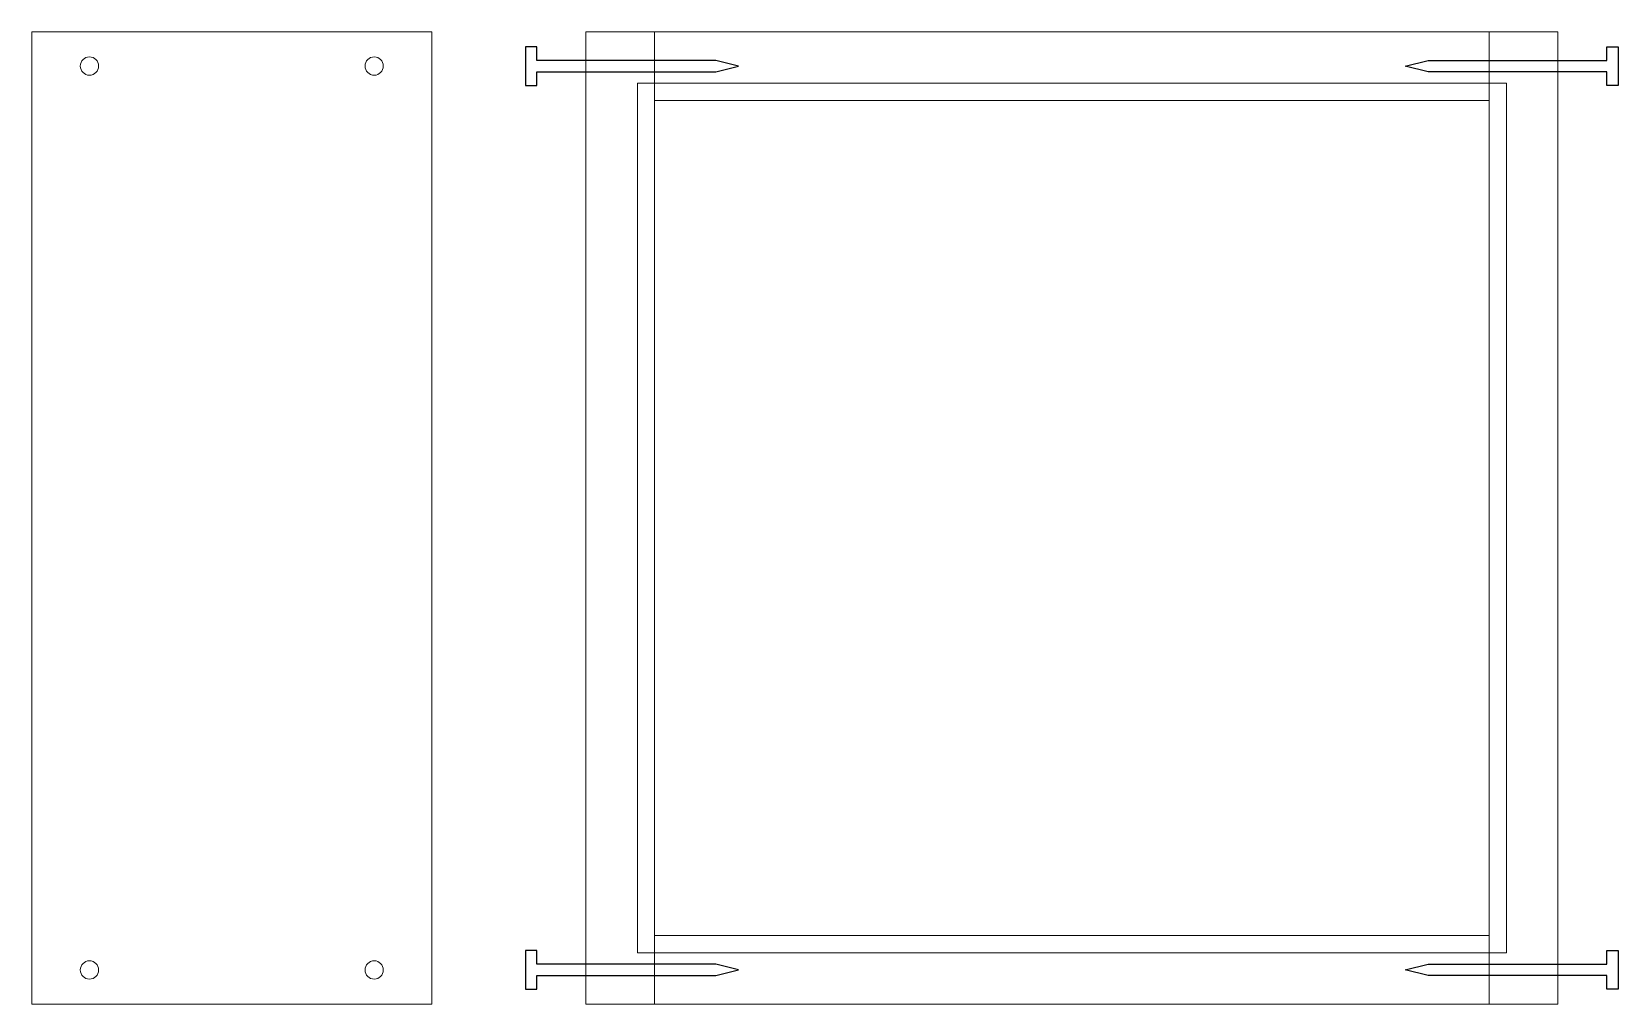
# Model space of a CAD drawing. Header units: centimetres. Extents: x -73.3 to 26.2, y -19.8 to 24.4.
# Drawn here: x -28.22 to -0.46, y -12.52 to 4.48 of the extents above; entities that cross this region are included whole.
import ezdxf

# ---------------------------------------------------------------- set-up
doc = ezdxf.new("R2010")
doc.units = ezdxf.units.CM
doc.header["$MEASUREMENT"] = 0
doc.layers.add('layer 1', color=7, linetype='Continuous')

msp = doc.modelspace()

# ---------------------------------------------------------------- linework, layer by layer
at = {"layer": 'layer 1', "color": 41, "lineweight": 9}
for points in [[(-28.21539, -12.52073), (-28.21539, -12.52073), (-28.21539, 4.47927), (-28.21539, 4.47927), (-28.21539, 4.47927), (-28.21539, 4.47927), (-21.21539, 4.47927), (-21.21539, 4.47927), (-21.21539, 4.47927), (-21.21539, 4.47927), (-21.21539, -12.52073), (-21.21539, -12.52073), (-21.21539, -12.52073), (-21.21539, -12.52073), (-28.21539, -12.52073), (-28.21539, -12.52073)], [(-18.52152, -12.52073), (-18.52152, -12.52073), (-18.52152, 4.47927), (-18.52152, 4.47927), (-18.52152, 4.47927), (-18.52152, 4.47927), (-17.32152, 4.47927), (-17.32152, 4.47927), (-17.32152, 4.47927), (-17.32152, 4.47927), (-17.32152, -12.52073), (-17.32152, -12.52073), (-17.32152, -12.52073), (-17.32152, -12.52073), (-18.52152, -12.52073), (-18.52152, -12.52073)], [(-17.32152, 4.47927), (-17.32152, 4.47927), (-2.72152, 4.47927), (-2.72152, 4.47927), (-2.72152, 4.47927), (-2.72152, 4.47927), (-2.72152, 3.27927), (-2.72152, 3.27927), (-2.72152, 3.27927), (-2.72152, 3.27927), (-17.32152, 3.27927), (-17.32152, 3.27927), (-17.32152, 3.27927), (-17.32152, 3.27927), (-17.32152, 4.47927), (-17.32152, 4.47927)], [(-2.72152, -12.52073), (-2.72152, -12.52073), (-2.72152, 4.47927), (-2.72152, 4.47927), (-2.72152, 4.47927), (-2.72152, 4.47927), (-1.52152, 4.47927), (-1.52152, 4.47927), (-1.52152, 4.47927), (-1.52152, 4.47927), (-1.52152, -12.52073), (-1.52152, -12.52073), (-1.52152, -12.52073), (-1.52152, -12.52073), (-2.72152, -12.52073), (-2.72152, -12.52073)], [(-27.20539, 4.03927), (-27.11702, 4.03927), (-27.04539, 3.96764), (-27.04539, 3.87927), (-27.04539, 3.87927), (-27.04539, 3.7909), (-27.11702, 3.71927), (-27.20539, 3.71927), (-27.20539, 3.71927), (-27.29376, 3.71927), (-27.36539, 3.7909), (-27.36539, 3.87927), (-27.36539, 3.87927), (-27.36539, 3.96764), (-27.29376, 4.03927), (-27.20539, 4.03927)], [(-22.22539, 4.03927), (-22.13702, 4.03927), (-22.06539, 3.96764), (-22.06539, 3.87927), (-22.06539, 3.87927), (-22.06539, 3.7909), (-22.13702, 3.71927), (-22.22539, 3.71927), (-22.22539, 3.71927), (-22.31376, 3.71927), (-22.38539, 3.7909), (-22.38539, 3.87927), (-22.38539, 3.87927), (-22.38539, 3.96764), (-22.31376, 4.03927), (-22.22539, 4.03927)], [(-17.32152, -11.32073), (-17.32152, -11.32073), (-2.72152, -11.32073), (-2.72152, -11.32073), (-2.72152, -11.32073), (-2.72152, -11.32073), (-2.72152, -12.52073), (-2.72152, -12.52073), (-2.72152, -12.52073), (-2.72152, -12.52073), (-17.32152, -12.52073), (-17.32152, -12.52073), (-17.32152, -12.52073), (-17.32152, -12.52073), (-17.32152, -11.32073), (-17.32152, -11.32073)], [(-27.20539, -11.76073), (-27.11702, -11.76073), (-27.04539, -11.83236), (-27.04539, -11.92073), (-27.04539, -11.92073), (-27.04539, -12.0091), (-27.11702, -12.08073), (-27.20539, -12.08073), (-27.20539, -12.08073), (-27.29376, -12.08073), (-27.36539, -12.0091), (-27.36539, -11.92073), (-27.36539, -11.92073), (-27.36539, -11.83236), (-27.29376, -11.76073), (-27.20539, -11.76073)], [(-22.22539, -11.76073), (-22.13702, -11.76073), (-22.06539, -11.83236), (-22.06539, -11.92073), (-22.06539, -11.92073), (-22.06539, -12.0091), (-22.13702, -12.08073), (-22.22539, -12.08073), (-22.22539, -12.08073), (-22.31376, -12.08073), (-22.38539, -12.0091), (-22.38539, -11.92073), (-22.38539, -11.92073), (-22.38539, -11.83236), (-22.31376, -11.76073), (-22.22539, -11.76073)]]:
    msp.add_open_spline(points, degree=3, knots=[0, 0, 0, 0, 0.2, 0.2, 0.2, 0.2, 0.4, 0.4, 0.4, 0.4, 0.6, 0.6, 0.6, 0.6, 1, 1, 1, 1], dxfattribs=at)
at = {"layer": 'layer 1', "color": 250}
for points in [[(-19.5787, 3.5415), (-19.5787, 3.5415), (-19.5787, 4.21704), (-19.5787, 4.21704), (-19.5787, 4.21704), (-19.5787, 4.21704), (-19.3787, 4.21704), (-19.3787, 4.21704), (-19.3787, 4.21704), (-19.3787, 4.21704), (-19.3787, 3.97927), (-19.3787, 3.97927), (-19.3787, 3.97927), (-19.3787, 3.97927), (-16.2508, 3.97927), (-16.2508, 3.97927), (-16.2508, 3.97927), (-16.2508, 3.97927), (-15.85079, 3.87927), (-15.85079, 3.87927), (-15.85079, 3.87927), (-15.85079, 3.87927), (-16.2508, 3.77927), (-16.2508, 3.77927), (-16.2508, 3.77927), (-16.2508, 3.77927), (-19.3787, 3.77927), (-19.3787, 3.77927), (-19.3787, 3.77927), (-19.3787, 3.77927), (-19.3787, 3.5415), (-19.3787, 3.5415), (-19.3787, 3.5415), (-19.3787, 3.5415), (-19.5787, 3.5415), (-19.5787, 3.5415)], [(-0.46435, 3.5415), (-0.46435, 3.5415), (-0.46435, 4.21704), (-0.46435, 4.21704), (-0.46435, 4.21704), (-0.46435, 4.21704), (-0.66435, 4.21704), (-0.66435, 4.21704), (-0.66435, 4.21704), (-0.66435, 4.21704), (-0.66435, 3.97927), (-0.66435, 3.97927), (-0.66435, 3.97927), (-0.66435, 3.97927), (-3.79225, 3.97927), (-3.79225, 3.97927), (-3.79225, 3.97927), (-3.79225, 3.97927), (-4.19226, 3.87927), (-4.19226, 3.87927), (-4.19226, 3.87927), (-4.19226, 3.87927), (-3.79225, 3.77927), (-3.79225, 3.77927), (-3.79225, 3.77927), (-3.79225, 3.77927), (-0.66435, 3.77927), (-0.66435, 3.77927), (-0.66435, 3.77927), (-0.66435, 3.77927), (-0.66435, 3.5415), (-0.66435, 3.5415), (-0.66435, 3.5415), (-0.66435, 3.5415), (-0.46435, 3.5415), (-0.46435, 3.5415)], [(-19.5787, -12.2585), (-19.5787, -12.2585), (-19.5787, -11.58296), (-19.5787, -11.58296), (-19.5787, -11.58296), (-19.5787, -11.58296), (-19.3787, -11.58296), (-19.3787, -11.58296), (-19.3787, -11.58296), (-19.3787, -11.58296), (-19.3787, -11.82073), (-19.3787, -11.82073), (-19.3787, -11.82073), (-19.3787, -11.82073), (-16.2508, -11.82073), (-16.2508, -11.82073), (-16.2508, -11.82073), (-16.2508, -11.82073), (-15.85079, -11.92073), (-15.85079, -11.92073), (-15.85079, -11.92073), (-15.85079, -11.92073), (-16.2508, -12.02073), (-16.2508, -12.02073), (-16.2508, -12.02073), (-16.2508, -12.02073), (-19.3787, -12.02073), (-19.3787, -12.02073), (-19.3787, -12.02073), (-19.3787, -12.02073), (-19.3787, -12.2585), (-19.3787, -12.2585), (-19.3787, -12.2585), (-19.3787, -12.2585), (-19.5787, -12.2585), (-19.5787, -12.2585)], [(-0.46435, -12.2585), (-0.46435, -12.2585), (-0.46435, -11.58296), (-0.46435, -11.58296), (-0.46435, -11.58296), (-0.46435, -11.58296), (-0.66435, -11.58296), (-0.66435, -11.58296), (-0.66435, -11.58296), (-0.66435, -11.58296), (-0.66435, -11.82073), (-0.66435, -11.82073), (-0.66435, -11.82073), (-0.66435, -11.82073), (-3.79225, -11.82073), (-3.79225, -11.82073), (-3.79225, -11.82073), (-3.79225, -11.82073), (-4.19226, -11.92073), (-4.19226, -11.92073), (-4.19226, -11.92073), (-4.19226, -11.92073), (-3.79225, -12.02073), (-3.79225, -12.02073), (-3.79225, -12.02073), (-3.79225, -12.02073), (-0.66435, -12.02073), (-0.66435, -12.02073), (-0.66435, -12.02073), (-0.66435, -12.02073), (-0.66435, -12.2585), (-0.66435, -12.2585), (-0.66435, -12.2585), (-0.66435, -12.2585), (-0.46435, -12.2585), (-0.46435, -12.2585)]]:
    msp.add_open_spline(points, degree=3, knots=[0, 0, 0, 0, 0.1, 0.1, 0.1, 0.1, 0.2, 0.2, 0.2, 0.2, 0.3, 0.3, 0.3, 0.3, 0.4, 0.4, 0.4, 0.4, 0.5, 0.5, 0.5, 0.5, 0.6, 0.6, 0.6, 0.6, 0.7, 0.7, 0.7, 0.7, 0.8, 0.8, 0.8, 0.8, 1, 1, 1, 1], dxfattribs=at)
at = {"layer": 'layer 1', "color": 142, "lineweight": 9}
msp.add_open_spline([(-17.62152, 3.57927), (-17.62152, 3.57927), (-2.42152, 3.57927), (-2.42152, 3.57927), (-2.42152, 3.57927), (-2.42152, 3.57927), (-2.42152, -11.62073), (-2.42152, -11.62073), (-2.42152, -11.62073), (-2.42152, -11.62073), (-17.62152, -11.62073), (-17.62152, -11.62073), (-17.62152, -11.62073), (-17.62152, -11.62073), (-17.62152, 3.57927), (-17.62152, 3.57927)], degree=3, knots=[0, 0, 0, 0, 0.2, 0.2, 0.2, 0.2, 0.4, 0.4, 0.4, 0.4, 0.6, 0.6, 0.6, 0.6, 1, 1, 1, 1], dxfattribs=at)

doc.saveas('drawing.dxf')
